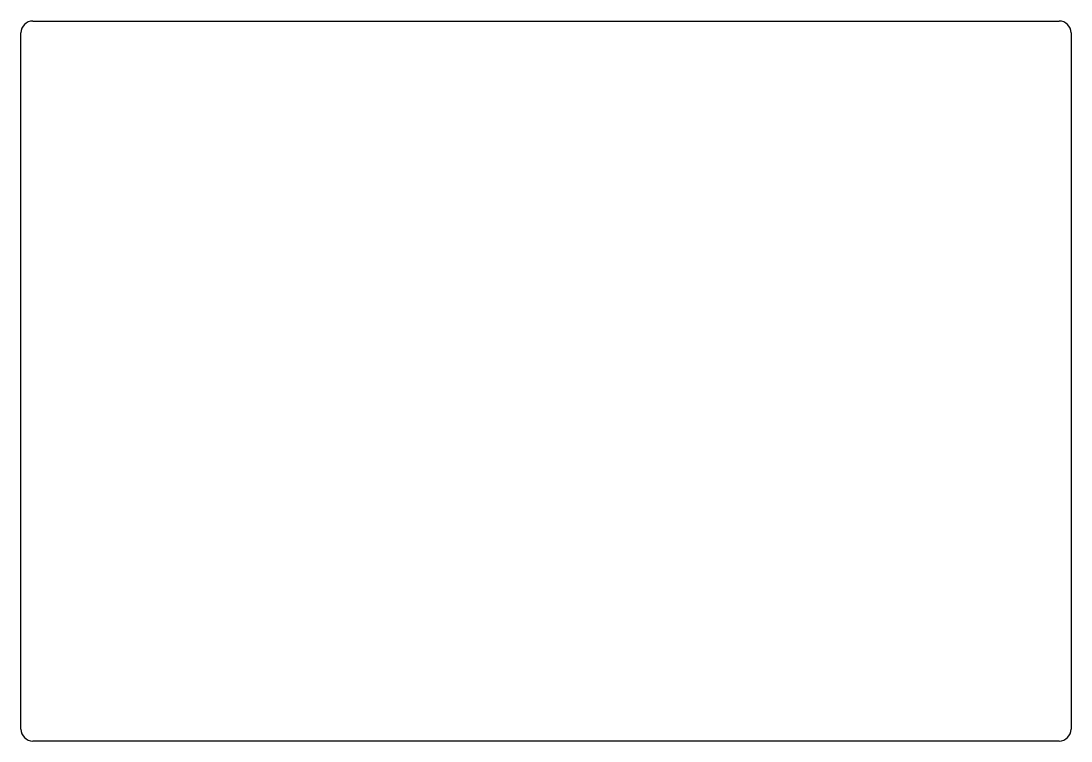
# Model space of a CAD drawing. Extents: x 0 to 444, y -150 to 155.
import ezdxf

# ---------------------------------------------------------------- set-up
doc = ezdxf.new("R2010")
doc.units = 0

msp = doc.modelspace()

# ---------------------------------------------------------------- linework, layer by layer
at = {"layer": '1', "color": 1}
for p, q in [((5, 155.3, 337), (439.5, 155.3, 337)), ((0, -144.5, 337), (0, 150.3, 337)), ((444.5, 150.3, 337), (444.5, -144.5, 337)), ((439.5, -149.5, 337), (5, -149.5, 337))]:
    msp.add_line(p, q, dxfattribs=at)
at = {"layer": '1', "color": 3}
for p, q in [((0, -144.5, 352), (0, -144.5, 352)), ((0, -144.5, 352), (0, -144.5, 337)), ((0, -144.5, 337), (0, -144.5, 352))]:
    msp.add_line(p, q, dxfattribs=at)
at = {"layer": '1', "color": 2}
msp.add_line((0, -144.5, 337), (0, -144.5, 337), dxfattribs=at)
msp.add_line((0, -144.5, 337), (0, -144.5, 337), dxfattribs=at)
at = {"layer": '1', "color": 1}
for centre, start, end in [((5, 150.3, 337), 90, 180), ((439.5, 150.3, 337), 0, 90), ((5, -144.5, 337), 180, -90), ((439.5, -144.5, 337), -90, 0)]:
    msp.add_arc(centre, 5, start, end, dxfattribs=at)

doc.saveas('drawing.dxf')
